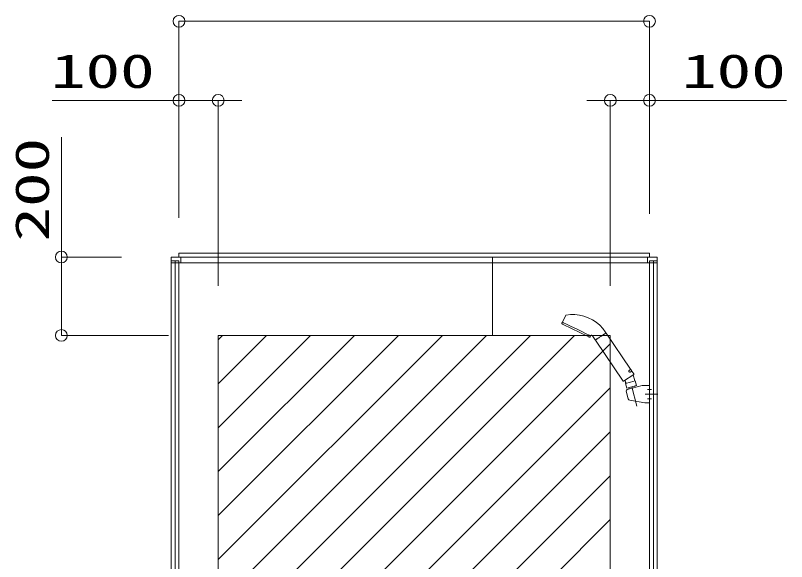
# Model space of a CAD drawing. Units: millimetres on the paper. Extents: x -305 to 305, y -152 to 152.
# Drawn here: x -178.44 to -139.11, y -20.23 to 7.65 of the extents above; entities that cross this region are included whole.
import ezdxf
from ezdxf.enums import TextEntityAlignment as Align

# ---------------------------------------------------------------- set-up
doc = ezdxf.new("R2010")
doc.units = ezdxf.units.MM
doc.linetypes.add('LONG_CHAIN', pattern=[21, 18, -1, 1, -1])
doc.layers.add('0-0_0', color=7, linetype='Continuous', lineweight=9)
doc.layers.add('0-1_VIEW0002', color=7, linetype='Continuous', lineweight=9)
doc.styles.add('ＭＳ ゴシック', font='')
doc.styles.get('ＭＳ ゴシック').set_extended_font_data('MS Gothic')

# ---------------------------------------------------------------- blocks, each defined once
blk = doc.blocks.new('_ORIGIN')
at = {"layer": '0-0_0'}
blk.add_line((0, 0), (-1, 0), dxfattribs=at)
blk.add_circle((0, 0), 0.5, dxfattribs=at)

msp = doc.modelspace()

# ---------------------------------------------------------------- linework, layer by layer
at = {"layer": '0-0_0'}
for p, q in [((-168.1, -26.867), (-149.918, -8.686)), ((-168.1, -24.622), (-152.164, -8.686)), ((-168.1, -22.377), (-154.409, -8.686)), ((-168.1, -20.132), (-156.654, -8.686)), ((-168.1, -17.887), (-158.899, -8.686)), ((-168.1, -15.642), (-161.144, -8.686)), ((-168.1, -13.397), (-163.389, -8.686)), ((-168.1, -11.152), (-165.634, -8.686)), ((-168.1, -8.907), (-167.879, -8.686)), ((-168.1, -29.113), (-148.1, -9.113)), ((-168.1, -31.358), (-148.1, -11.358)), ((-166.183, -31.686), (-148.1, -13.603)), ((-163.938, -31.686), (-148.1, -15.848)), ((-161.693, -31.686), (-148.1, -18.093))]:
    msp.add_line(p, q, dxfattribs=at)
at = {"layer": '0-1_VIEW0002'}
for p, q in [((-170.1, -2.677), (-170.1, 7.354)), ((-169.5, 7.354), (-146.7, 7.354)), ((-146.1, -2.477), (-146.1, 7.354)), ((-170.7, 3.314), (-171.3, 3.314)), ((-168.1, 3.314), (-170.1, 3.314)), ((-168.1, -6.146), (-168.1, 3.314)), ((-167.5, 3.314), (-166.9, 3.314)), ((-148.7, 3.315), (-149.3, 3.315)), ((-148.1, -6.146), (-148.1, 3.315)), ((-148.1, 3.315), (-146.1, 3.315)), ((-145.5, 3.315), (-144.9, 3.315)), ((-170.5, -43.806), (-170.5, -4.686)), ((-170.5, -4.686), (-145.7, -4.686)), ((-170.5, -4.686), (-170.5, -4.986)), ((-170.5, -4.686), (-145.7, -4.686)), ((-170.1, -4.486), (-170.1, -4.686)), ((-170.1, -4.486), (-146.1, -4.486)), ((-170, -4.686), (-170, -4.986)), ((-154.1, -8.686), (-154.1, -4.686)), ((-146.2, -4.686), (-146.2, -4.986)), ((-146.1, -4.486), (-146.1, -4.686)), ((-145.7, -43.806), (-145.7, -4.686)), ((-145.7, -4.686), (-145.7, -4.986)), ((-170.5, -4.886), (-170.1, -4.886)), ((-170.5, -4.986), (-145.7, -4.986)), ((-170.3, -44.606), (-170.3, -4.886)), ((-170.1, -44.606), (-170.1, -4.886)), ((-146.1, -4.886), (-145.7, -4.886)), ((-146.1, -36.566), (-146.1, -4.886)), ((-145.9, -44.606), (-145.9, -4.886)), ((-176.098, -8.086), (-176.098, -5.286)), ((-170.64, -8.686), (-176.098, -8.686)), ((-168.1, -31.686), (-168.1, -8.686)), ((-168.1, -8.686), (-148.1, -8.686)), ((-148.1, -31.686), (-148.1, -8.686)), ((-147.244, -11.455), (-146.481, -11.25)), ((-146.472, -11.249), (-146.1, -11.236)), ((-146.1, -12.137), (-146.1, -11.236)), ((-147.181, -11.922), (-147.287, -11.528)), ((-147.102, -11.994), (-146.344, -12.128)), ((-146.344, -12.128), (-146.1, -12.137))]:
    msp.add_line(p, q, dxfattribs=at)
at = {"layer": '0-1_VIEW0002', "color": 4}
for p, q in [((-150.369, -7.665), (-150.542, -7.998)), ((-150.551, -8.016), (-150.568, -8.054)), ((-150.501, -8.129), (-149.234, -8.747)), ((-148.353, -8.502), (-148.322, -8.547)), ((-147.063, -10.414), (-148.311, -8.564)), ((-149.133, -8.754), (-149.114, -8.717)), ((-148.869, -8.916), (-149.011, -8.707)), ((-149.011, -8.707), (-149.001, -8.707)), ((-148.858, -8.933), (-147.449, -11.022)), ((-147.143, -10.556), (-147.144, -10.556)), ((-147.144, -10.556), (-147.144, -10.556)), ((-147.064, -10.42), (-147.132, -10.466)), ((-147.125, -10.466), (-147.058, -10.421)), ((-147.089, -10.442), (-147.091, -10.438)), ((-147.071, -10.555), (-147.003, -10.509)), ((-147.069, -10.549), (-147.002, -10.504)), ((-147.002, -10.504), (-147.058, -10.421)), ((-147.031, -10.528), (-147.033, -10.524)), ((-146.902, -10.653), (-146.998, -10.511)), ((-147.421, -11.028), (-146.907, -10.681)), ((-147.345, -10.977), (-147.316, -11.085)), ((-147.072, -11.071), (-146.825, -11.005)), ((-146.925, -10.693), (-146.84, -11.009)), ((-146.825, -11.005), (-146.76, -11.248)), ((-147.284, -11.128), (-147.316, -11.085)), ((-147.284, -11.128), (-147.263, -11.123)), ((-146.76, -11.248), (-147.254, -11.378)), ((-147.162, -11.353), (-147.142, -11.427)), ((-146.852, -11.273), (-146.833, -11.345))]:
    msp.add_line(p, q, dxfattribs=at)
at = {"layer": '0-1_VIEW0002', "color": 2}
msp.add_line((-146.1, -10.46), (-146.1, -9.952), dxfattribs=at)
at = {"layer": '0-1_VIEW0002', "color": 4, "linetype": 'LONG_CHAIN'}
msp.add_line((-147.007, -11.314), (-146.986, -11.392), dxfattribs=at)
at = {"layer": '0-1_VIEW0002', "linetype": 'LONG_CHAIN'}
for p, q in [((-146.741, -12.305), (-147.007, -11.314)), ((-145.679, -11.686), (-146.318, -11.686)), ((-146.2, -11.456), (-146, -11.456)), ((-146.2, -11.916), (-146, -11.916))]:
    msp.add_line(p, q, dxfattribs=at)
at = {"layer": '0-1_VIEW0002'}
for points in [[(-146.1, 4.814), (-146.1, 3.315), (-139.107, 3.315)], [(-170.1, -2.346), (-170.1, 3.314), (-176.571, 3.314)], [(-173.04, -4.686), (-176.098, -4.686), (-176.098, 1.442)]]:
    msp.add_lwpolyline(points, dxfattribs=at)
at = {"layer": '0-1_VIEW0002', "color": 4}
for points in [[(-150.369, -7.665), (-150.368, -7.662), (-150.366, -7.66), (-150.364, -7.658), (-150.362, -7.656), (-150.36, -7.655), (-150.358, -7.653), (-150.356, -7.652), (-150.353, -7.651), (-150.351, -7.65), (-150.348, -7.649)], [(-150.348, -7.649), (-150.129, -7.624), (-149.903, -7.624), (-149.674, -7.649), (-149.446, -7.702), (-149.225, -7.782), (-149.014, -7.887), (-148.819, -8.015), (-148.641, -8.163), (-148.486, -8.327), (-148.353, -8.502)], [(-148.326, -8.562), (-148.33, -8.565), (-148.331, -8.566), (-148.333, -8.567), (-148.336, -8.569), (-148.345, -8.575), (-148.356, -8.582), (-148.363, -8.587), (-148.364, -8.588), (-148.366, -8.589), (-148.37, -8.592), (-148.385, -8.602), (-148.403, -8.614), (-148.422, -8.627), (-148.427, -8.63), (-148.432, -8.634), (-148.443, -8.641), (-148.465, -8.656), (-148.489, -8.672), (-148.501, -8.68), (-148.504, -8.682), (-148.507, -8.684), (-148.513, -8.688), (-148.538, -8.705), (-148.564, -8.723), (-148.59, -8.74), (-148.616, -8.758), (-148.642, -8.775), (-148.648, -8.78), (-148.655, -8.784), (-148.667, -8.792), (-148.692, -8.809), (-148.715, -8.825), (-148.727, -8.832), (-148.729, -8.834), (-148.732, -8.836), (-148.738, -8.84), (-148.759, -8.854), (-148.778, -8.867), (-148.795, -8.879)], [(-149.106, -8.701), (-149.098, -8.694), (-149.089, -8.687), (-149.079, -8.683), (-149.068, -8.681), (-149.057, -8.68), (-149.046, -8.682), (-149.036, -8.686), (-149.026, -8.691), (-149.018, -8.698), (-149.011, -8.707)], [(-148.795, -8.879), (-148.799, -8.881), (-148.803, -8.884), (-148.811, -8.889), (-148.824, -8.898), (-148.835, -8.906), (-148.84, -8.909), (-148.841, -8.909), (-148.842, -8.91), (-148.844, -8.911), (-148.85, -8.916), (-148.854, -8.918), (-148.855, -8.919)], [(-147.141, -10.474), (-147.142, -10.474), (-147.142, -10.475), (-147.143, -10.476), (-147.144, -10.477), (-147.144, -10.478), (-147.145, -10.479), (-147.145, -10.479), (-147.146, -10.48), (-147.147, -10.481), (-147.147, -10.482), (-147.148, -10.483), (-147.148, -10.484), (-147.149, -10.485), (-147.15, -10.486), (-147.15, -10.487), (-147.151, -10.488), (-147.151, -10.489), (-147.152, -10.49), (-147.152, -10.491), (-147.153, -10.492), (-147.153, -10.493), (-147.153, -10.494), (-147.154, -10.494), (-147.154, -10.495), (-147.155, -10.496), (-147.155, -10.497), (-147.155, -10.498), (-147.156, -10.499), (-147.156, -10.5), (-147.157, -10.501), (-147.157, -10.502), (-147.157, -10.503), (-147.147, -10.503)], [(-147.141, -10.539), (-147.142, -10.538), (-147.147, -10.525), (-147.148, -10.524), (-147.148, -10.523), (-147.148, -10.521), (-147.148, -10.52), (-147.149, -10.518), (-147.149, -10.517), (-147.149, -10.515), (-147.149, -10.514), (-147.149, -10.513), (-147.149, -10.511), (-147.149, -10.51), (-147.148, -10.509), (-147.148, -10.507), (-147.148, -10.506), (-147.148, -10.505), (-147.146, -10.498), (-147.146, -10.497), (-147.146, -10.496), (-147.145, -10.495), (-147.145, -10.493), (-147.144, -10.492), (-147.144, -10.491), (-147.144, -10.49), (-147.143, -10.489), (-147.143, -10.488), (-147.142, -10.487), (-147.142, -10.486), (-147.141, -10.485), (-147.14, -10.484), (-147.14, -10.483), (-147.139, -10.482), (-147.136, -10.476), (-147.134, -10.474), (-147.133, -10.473), (-147.131, -10.471), (-147.13, -10.47), (-147.128, -10.468)], [(-147.069, -10.549), (-147.071, -10.55), (-147.073, -10.551), (-147.074, -10.552), (-147.076, -10.553), (-147.078, -10.554), (-147.08, -10.554), (-147.082, -10.555), (-147.084, -10.555), (-147.09, -10.557), (-147.091, -10.557), (-147.092, -10.557), (-147.093, -10.557), (-147.095, -10.557), (-147.096, -10.557), (-147.097, -10.557), (-147.098, -10.557), (-147.099, -10.557), (-147.101, -10.557), (-147.102, -10.557), (-147.103, -10.557), (-147.104, -10.557), (-147.106, -10.557), (-147.107, -10.557), (-147.108, -10.557), (-147.115, -10.555), (-147.116, -10.555), (-147.117, -10.555), (-147.119, -10.554), (-147.12, -10.554), (-147.121, -10.553), (-147.122, -10.553), (-147.124, -10.552), (-147.13, -10.549), (-147.131, -10.548), (-147.133, -10.547), (-147.134, -10.547), (-147.139, -10.541), (-147.14, -10.54), (-147.141, -10.539)], [(-147.128, -10.468), (-147.127, -10.467), (-147.125, -10.466)], [(-147.128, -10.563), (-147.127, -10.563), (-147.126, -10.563), (-147.125, -10.564), (-147.124, -10.564), (-147.123, -10.564), (-147.122, -10.564), (-147.121, -10.564), (-147.12, -10.564), (-147.117, -10.565), (-147.116, -10.565), (-147.115, -10.565), (-147.113, -10.565), (-147.112, -10.565), (-147.111, -10.565), (-147.11, -10.565), (-147.109, -10.565), (-147.108, -10.565), (-147.107, -10.565), (-147.106, -10.565), (-147.105, -10.565), (-147.104, -10.565), (-147.103, -10.565), (-147.101, -10.565), (-147.1, -10.565), (-147.099, -10.565), (-147.098, -10.564), (-147.097, -10.564), (-147.096, -10.564), (-147.095, -10.564), (-147.094, -10.564), (-147.093, -10.564), (-147.092, -10.563), (-147.091, -10.563), (-147.09, -10.563), (-147.089, -10.563), (-147.088, -10.562), (-147.087, -10.562), (-147.086, -10.562)], [(-147.072, -11.071), (-147.318, -11.137), (-147.254, -11.378)]]:
    msp.add_lwpolyline(points, dxfattribs=at)
msp.add_lwpolyline([(-149.118, -8.704), (-149.172, -8.677), (-149.326, -8.602), (-149.556, -8.49), (-149.828, -8.358), (-150.1, -8.225), (-150.33, -8.113), (-150.484, -8.038), (-150.538, -8.011), (-150.484, -8.038), (-150.33, -8.113), (-150.1, -8.225), (-149.828, -8.358), (-149.556, -8.49), (-149.326, -8.602), (-149.172, -8.677)], close=True, dxfattribs=at)
for centre, radius, start, end in [((-150.541, -8.066), 0.03, 156, 235.5486), ((-147.695, -3.918), 5.061, 235.5486, 236.3087), ((-150.542, -8.02), 0.01, 64, 156), ((-150.533, -8.002), 0.01, 152.5269, 244), ((-150.496, -8.12), 0.01, 236.3087, 244), ((-148.319, -8.57), 0.01, 34, 124), ((-148.33, -8.553), 0.01, 304, 34), ((-147.643, -3.943), 5.061, 251.6913, 252.4514), ((-149.229, -8.738), 0.01, 244, 251.6913), ((-149.16, -8.74), 0.03, 252.4514, 332), ((-149.123, -8.713), 0.01, 332, 64), ((-149.114, -8.695), 0.01, 244, 319.783), ((-148.861, -8.911), 0.01, 214, 304), ((-148.85, -8.927), 0.01, 124, 214), ((-147.066, -10.417), 0.004, 304, 34), ((-147.001, -10.513), 0.004, 34, 124), ((-146.918, -10.664), 0.02, 304, 34), ((-147.432, -11.011), 0.02, 214, 304)]:
    msp.add_arc(centre, radius, start, end, dxfattribs=at)
at = {"layer": '0-1_VIEW0002'}
for centre, radius, start, end in [((-146.471, -11.289), 0.04, 92, 105), ((-147.229, -11.513), 0.06, 105, 195), ((-147.085, -11.896), 0.1, 195, 260)]:
    msp.add_arc(centre, radius, start, end, dxfattribs=at)

# ---------------------------------------------------------------- block references
at = {"layer": '0-1_VIEW0002', "xscale": 0.6, "yscale": 0.6}
for p, rotation in [((-170.1, 7.354), 180), ((-168.1, 3.314), 180), ((-146.1, 3.315), 180), ((-176.098, -4.686), 90), ((-176.098, -8.686), 270)]:
    msp.add_blockref('_ORIGIN', p, dxfattribs=dict(at, rotation=rotation))
for p in [(-146.1, 7.354), (-170.1, 3.314), (-148.1, 3.315)]:
    msp.add_blockref('_ORIGIN', p, dxfattribs=at)

# ---------------------------------------------------------------- texts
at = {"layer": '0-1_VIEW0002', "style": 'ＭＳ ゴシック', "width": 1.5}
for p in [(-176.635, 3.431), (-144.442, 3.431)]:
    msp.add_text('100', height=1.73, dxfattribs=at).set_placement(p, align=Align.BOTTOM_LEFT)
msp.add_text('200', height=1.73, rotation=90, dxfattribs=at).set_placement((-176.214, -3.893), align=Align.BOTTOM_LEFT)

doc.saveas('drawing.dxf')
